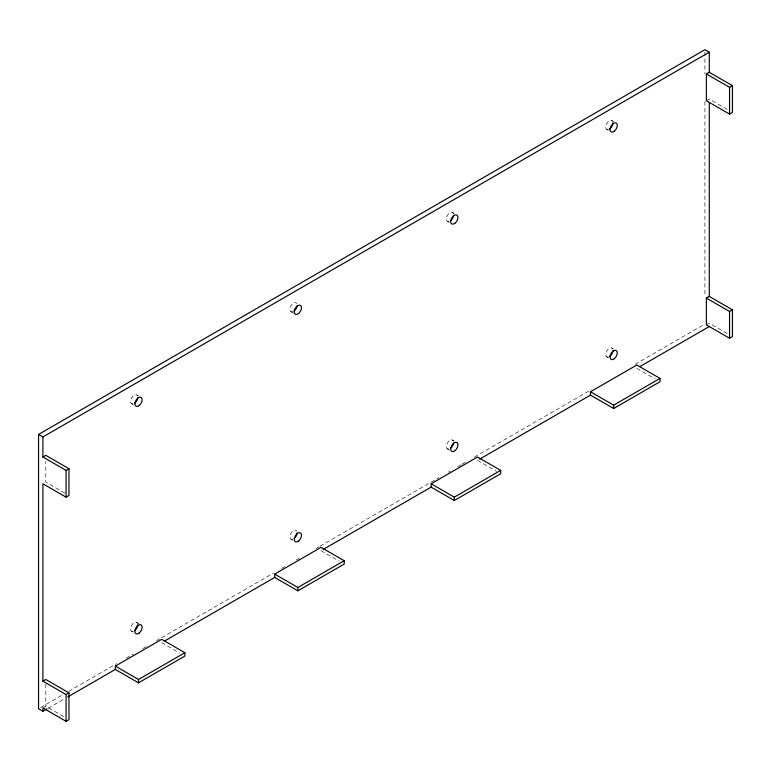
<?xml version="1.0" encoding="UTF-8"?>
<svg xmlns="http://www.w3.org/2000/svg" width="771" height="771" viewBox="0 0 771 771"><rect width="100%" height="100%" fill="white"/><g stroke="black" fill="none" stroke-linecap="round" stroke-linejoin="round"><path stroke-width="0.58" stroke-dasharray="3.85 2.89" d="M706.371 100.712L709.272 99.045L727.41 109.521M40.632 707.556L62.538 694.912M68.792 691.298L116.758 663.6M126.145 658.183L133.45 653.972M142.837 648.546L147.001 646.146M156.388 640.72L160.561 638.311M161.602 637.713L273.185 573.287M281.531 568.478L285.704 566.068M296.131 560.045L299.264 558.243M315.946 548.605L319.078 546.803M320.119 546.196L438.998 477.557M448.385 472.141L450.476 470.936M457.772 466.725L460.904 464.913M461.945 464.315L467.159 461.299M474.454 457.087L591.261 389.654M635.053 364.365L704.925 324.032M42.897 707.923L45.797 706.246L64.937 717.3M706.371 324.861L709.272 323.194L727.41 333.67M48.072 708.279L64.629 698.719M611.682 120.44L613.793 121.654M606.575 129.287L608.319 130.289M452.471 212.507L454.206 213.509M447.459 221.441L449.194 222.443M611.682 347.933L613.427 348.935M636.836 368.355L654.984 378.831M606.575 356.78L608.319 357.792M290.802 311.638L293.414 313.142M452.336 439.933L454.071 440.935M477.49 460.354L496.64 471.409M447.228 448.78L449.329 449.994M136.843 394.945L138.578 395.947M131.475 403.657L133.219 404.659M321.035 550.687L339.173 561.153M290.985 539.247L292.72 540.249M64.937 493.151L45.797 482.097L45.797 461.154M136.534 622.264L139.137 623.768M161.688 642.686L179.826 653.153M131.427 631.112L133.161 632.114M704.925 52.1L704.925 73.765M704.925 101.435L704.925 296.353M45.797 684.137L45.797 706.246M133.142 631.391A5.118 2.959 -60 0 1 131.6 625.32A5.118 2.959 -60 0 1 137.633 623.614M608.3 357.069A5.118 2.959 -60 0 1 606.575 351.306A5.118 2.959 -60 0 1 612.608 348.829M608.3 129.576A5.118 2.959 -60 0 1 606.575 123.813A5.118 2.959 -60 0 1 612.608 121.326M133.219 403.879A5.118 2.959 -60 0 1 131.542 397.923A5.118 2.959 -60 0 1 137.614 396.034M449.271 221.479A5.118 2.959 -60 0 1 446.351 218.848A5.118 2.959 -60 0 1 449.628 212.998A5.118 2.959 -60 0 1 453.483 213.962M293.038 311.715A5.118 2.959 -60 0 1 290.58 306.521A5.118 2.959 -60 0 1 296.787 303.62M292.787 539.305A5.118 2.959 -60 0 1 290.744 533.696A5.118 2.959 -60 0 1 296.883 531.325M448.944 449.069A5.118 2.959 -60 0 1 447.402 442.988A5.118 2.959 -60 0 1 453.435 441.282"/><path stroke-width="1.16" d="M47.031 708.877L42.897 711.267L38.55 708.761L38.55 434.43L704.925 49.701L709.272 52.206L709.272 72.281L732.45 85.658L732.45 112.421L729.549 114.098L706.371 100.712L706.371 73.949L709.272 72.281M38.55 434.43L42.897 436.935L709.272 52.206M42.897 436.935L42.897 457.01L45.797 455.333L68.976 468.72L68.976 495.483L66.075 497.15L42.897 483.774L42.897 681.159L66.075 694.536L68.976 692.869L68.976 719.632L66.075 721.299L42.897 707.923L42.897 711.267M42.897 457.01L66.075 470.387L68.976 468.72M706.371 73.949L729.549 87.335L732.45 85.658M42.897 681.159L45.797 679.482L68.976 692.869M706.371 298.098L709.272 296.43L732.45 309.807L732.45 336.57L729.549 338.247L706.371 324.861L706.371 298.098L729.549 311.484L732.45 309.807M115.332 669.45L115.332 666.105L161.688 639.342L184.867 652.719L184.867 656.063L138.51 682.827L115.332 669.45L67.732 696.926M274.678 577.45L274.678 574.106L321.035 547.343L344.213 560.719L344.213 564.064L297.857 590.827L274.678 577.45L164.792 640.894M431.134 487.118L431.134 483.774L477.49 457.01L500.668 470.397L500.668 473.741L454.312 500.504L431.134 487.118L323.116 549.482M590.48 395.118L590.48 391.774L636.836 365.011L660.015 378.397L660.015 381.741L613.658 408.505L590.48 395.118L479.562 459.159M639.94 366.562L709.272 326.538M115.332 666.105L138.51 679.482L184.867 652.719M274.678 574.106L297.857 587.483L344.213 560.719M431.134 483.774L454.312 497.16L500.668 470.397M590.48 391.774L613.658 405.16L660.015 378.397M729.549 87.335L729.549 114.098M729.549 311.484L729.549 338.247M709.272 102.659L709.272 296.43M613.658 405.16L613.658 408.505M454.312 497.16L454.312 500.504M297.857 587.483L297.857 590.827M138.51 679.482L138.51 682.827M66.075 470.387L66.075 497.15M66.075 694.536L66.075 721.299M137.778 624.703A5.118 2.959 -60 0 1 134.674 630.639M137.758 397.72A5.118 2.959 -60 0 1 134.761 403.079M612.935 122.878A5.118 2.959 -60 0 1 609.312 129.152M612.935 350.371A5.118 2.959 -60 0 1 609.312 356.645M453.521 215.716A5.118 2.959 -60 0 1 450.813 220.545M297.105 305.769A5.118 2.959 -60 0 1 294.069 311.108M297.124 532.944A5.118 2.959 -60 0 1 294.329 538.389M453.55 442.988A5.118 2.959 -60 0 1 450.476 448.308M614.342 131.186A5.118 2.959 -60 0 0 616.395 123.158A5.118 2.959 -60 0 0 610.237 128.092A5.118 2.959 -60 0 0 614.342 131.186M614.342 358.688A5.118 2.959 -60 0 0 616.395 350.651A5.118 2.959 -60 0 0 610.237 355.585A5.118 2.959 -60 0 0 614.342 358.688M139.272 405.45A5.118 2.959 -60 0 0 141.189 397.45A5.118 2.959 -60 0 0 135.06 402.52A5.118 2.959 -60 0 0 139.272 405.45M139.194 633.01A5.118 2.959 -60 0 0 141.247 624.982A5.118 2.959 -60 0 0 135.079 629.907A5.118 2.959 -60 0 0 139.194 633.01M298.589 313.479A5.118 2.959 -60 0 0 300.565 305.47A5.118 2.959 -60 0 0 294.416 310.472A5.118 2.959 -60 0 0 298.589 313.479M454.823 223.33A5.118 2.959 -60 0 0 457.164 215.254A5.118 2.959 -60 0 0 450.948 219.86A5.118 2.959 -60 0 0 454.823 223.33M298.338 541.175A5.118 2.959 -60 0 0 300.729 533.098A5.118 2.959 -60 0 0 294.512 537.647A5.118 2.959 -60 0 0 298.338 541.175M454.996 450.688A5.118 2.959 -60 0 0 457.049 442.66A5.118 2.959 -60 0 0 450.89 447.585A5.118 2.959 -60 0 0 454.996 450.688"/></g></svg>
